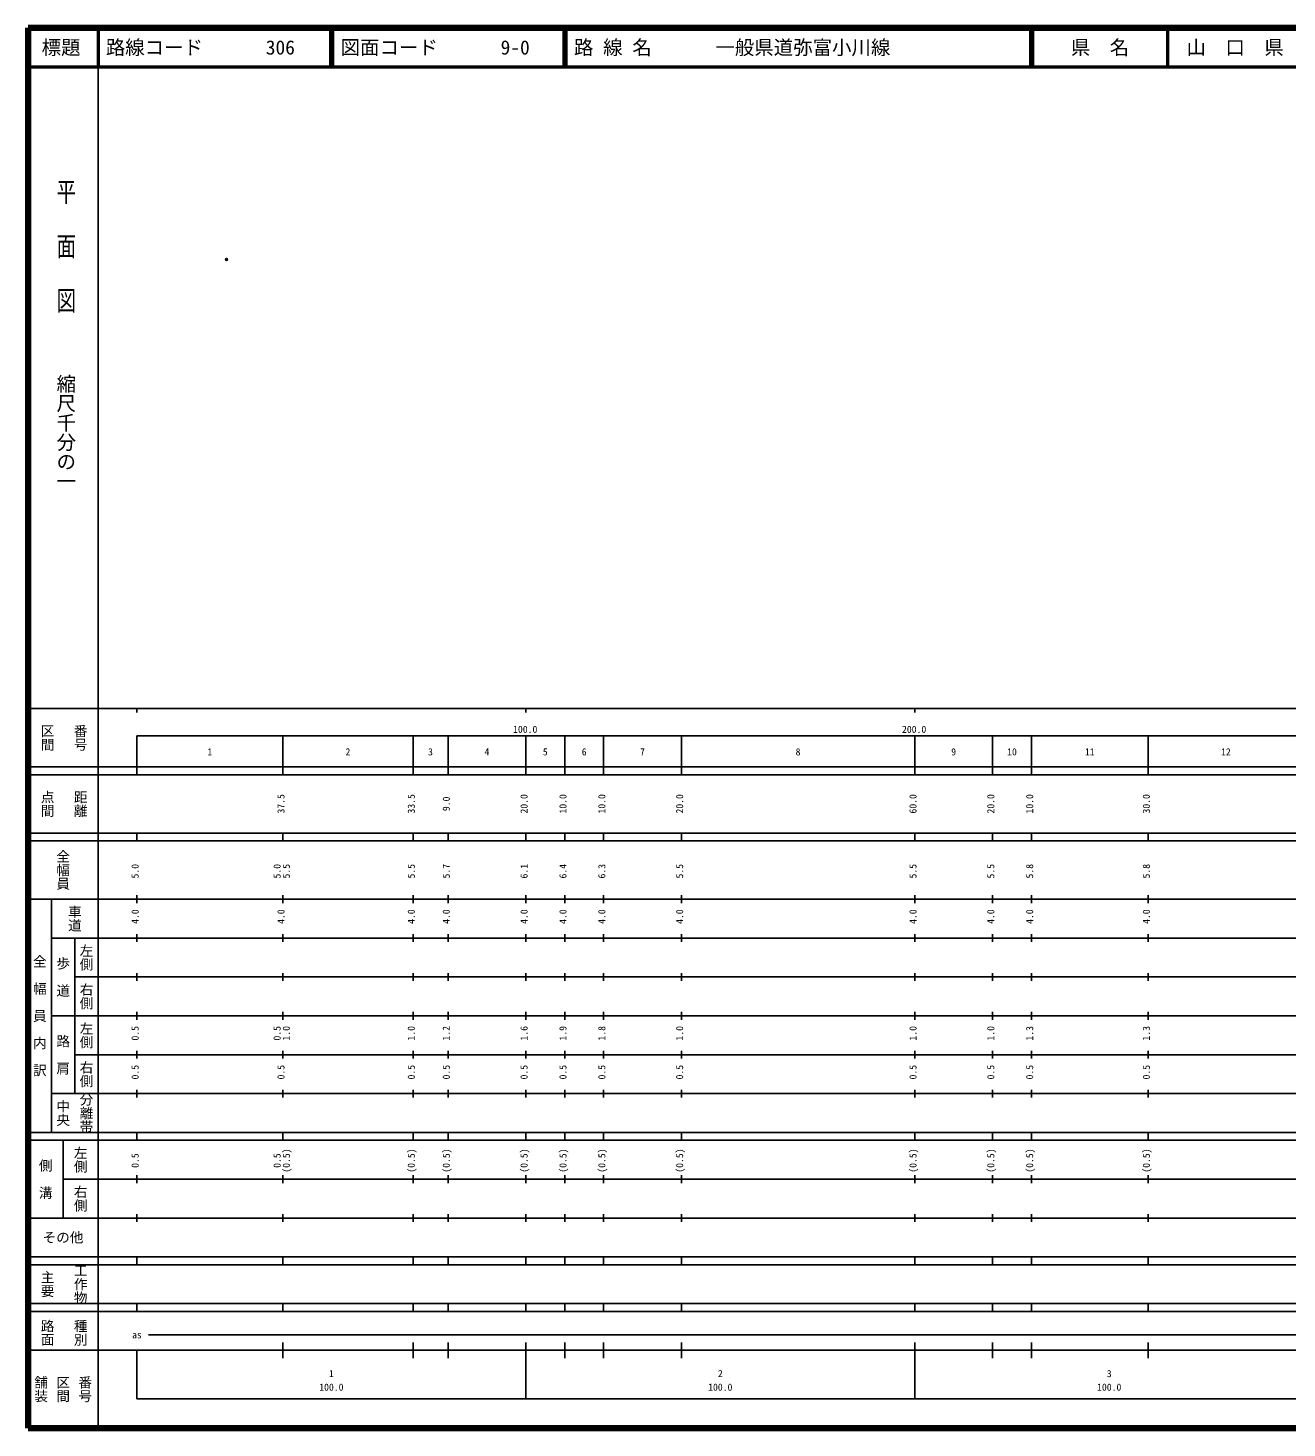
# Model space of a CAD drawing. Units: millimetres on the paper. Extents: x 40 to 680, y 20 to 380.
# Drawn here: x 40 to 363.7, y 20 to 380 of the extents above; entities that cross this region are included whole.
import ezdxf
from ezdxf.enums import TextEntityAlignment as Align

# ---------------------------------------------------------------- set-up
doc = ezdxf.new("R2010")
doc.units = ezdxf.units.MM
doc.header["$PDMODE"] = 32
doc.header["$PDSIZE"] = 0.5
doc.layers.add('M-OTRS', color=6, linetype='Continuous')
doc.layers.add('M-TTL-TXT', color=7, linetype='Continuous')
for name, color, linetype, lineweight in [('M-TTL', 2, 'Continuous', 140), ('M-TTL-BAND', 7, 'Continuous', 25), ('M-TTL-LINE', 7, 'Continuous', 50)]:
    doc.layers.add(name, color=color, linetype=linetype, lineweight=lineweight)
doc.styles.add('@ＭＳ ゴシック', font='')
doc.styles.add('ＭＳ ゴシック', font='')
doc.styles.get('@ＭＳ ゴシック').set_extended_font_data('@MS Gothic')
doc.styles.get('ＭＳ ゴシック').set_extended_font_data('MS Gothic')

msp = doc.modelspace()

# ---------------------------------------------------------------- linework, layer by layer
at = {"layer": 'M-OTRS'}
msp.add_point((91.05, 320.485), dxfattribs=at)
at = {"layer": 'M-TTL'}
for p, q in [((40, 380), (40, 20)), ((680, 380), (40, 380)), ((40, 20), (680, 20))]:
    msp.add_line(p, q, dxfattribs=at)
at = {"layer": 'M-TTL-BAND'}
for p, q in [((58, 370), (58, 20)), ((40, 205), (579, 205)), ((68, 205), (68, 204)), ((168, 205), (168, 204)), ((268, 205), (268, 204)), ((68, 198), (579, 198)), ((68, 198), (68, 188)), ((105.5, 188), (105.5, 198)), ((139, 188), (139, 198)), ((148, 188), (148, 198)), ((168, 188), (168, 198)), ((178, 188), (178, 198)), ((188, 188), (188, 198)), ((208, 188), (208, 198)), ((268, 188), (268, 198)), ((288, 188), (288, 198)), ((298, 188), (298, 198)), ((328, 188), (328, 198)), ((40, 190), (579, 190)), ((40, 188), (579, 188)), ((40, 173), (579, 173)), ((68, 171), (68, 173)), ((105.5, 171), (105.5, 173)), ((139, 171), (139, 173)), ((148, 171), (148, 173)), ((168, 171), (168, 173)), ((178, 171), (178, 173)), ((188, 171), (188, 173)), ((208, 171), (208, 173)), ((268, 171), (268, 173)), ((288, 171), (288, 173)), ((298, 171), (298, 173)), ((328, 171), (328, 173)), ((40, 171), (579, 171)), ((40, 156), (579, 156)), ((46, 96), (46, 156)), ((68, 155), (68, 157)), ((105.5, 155), (105.5, 157)), ((139, 155), (139, 157)), ((148, 155), (148, 157)), ((168, 155), (168, 157)), ((178, 155), (178, 157)), ((188, 155), (188, 157)), ((208, 155), (208, 157)), ((268, 155), (268, 157)), ((288, 155), (288, 157)), ((298, 155), (298, 157)), ((328, 155), (328, 157)), ((46, 146), (579, 146)), ((52, 146), (52, 106)), ((68, 145), (68, 147)), ((105.5, 145), (105.5, 147)), ((139, 145), (139, 147)), ((148, 145), (148, 147)), ((168, 145), (168, 147)), ((178, 145), (178, 147)), ((188, 145), (188, 147)), ((208, 145), (208, 147)), ((268, 145), (268, 147)), ((288, 145), (288, 147)), ((298, 145), (298, 147)), ((328, 145), (328, 147)), ((68, 135), (68, 137)), ((105.5, 135), (105.5, 137)), ((139, 135), (139, 137)), ((148, 135), (148, 137)), ((168, 135), (168, 137)), ((178, 135), (178, 137)), ((188, 135), (188, 137)), ((208, 135), (208, 137)), ((268, 135), (268, 137)), ((288, 135), (288, 137)), ((298, 135), (298, 137)), ((328, 135), (328, 137)), ((52, 136), (579, 136)), ((46, 126), (579, 126)), ((68, 125), (68, 127)), ((105.5, 125), (105.5, 127)), ((139, 125), (139, 127)), ((148, 125), (148, 127)), ((168, 125), (168, 127)), ((178, 125), (178, 127)), ((188, 125), (188, 127)), ((208, 125), (208, 127)), ((268, 125), (268, 127)), ((288, 125), (288, 127)), ((298, 125), (298, 127)), ((328, 125), (328, 127)), ((52, 116), (579, 116)), ((68, 115), (68, 117)), ((105.5, 115), (105.5, 117)), ((139, 115), (139, 117)), ((148, 115), (148, 117)), ((168, 115), (168, 117)), ((178, 115), (178, 117)), ((188, 115), (188, 117)), ((208, 115), (208, 117)), ((268, 115), (268, 117)), ((288, 115), (288, 117)), ((298, 115), (298, 117)), ((328, 115), (328, 117)), ((46, 106), (579, 106)), ((68, 105), (68, 107)), ((105.5, 105), (105.5, 107)), ((139, 105), (139, 107)), ((148, 105), (148, 107)), ((168, 105), (168, 107)), ((178, 105), (178, 107)), ((188, 105), (188, 107)), ((208, 105), (208, 107)), ((268, 105), (268, 107)), ((288, 105), (288, 107)), ((298, 105), (298, 107)), ((328, 105), (328, 107)), ((40, 96), (579, 96)), ((40, 94), (579, 94)), ((49, 94), (49, 74)), ((68, 94), (68, 96)), ((105.5, 94), (105.5, 96)), ((139, 94), (139, 96)), ((148, 94), (148, 96)), ((168, 94), (168, 96)), ((178, 94), (178, 96)), ((188, 94), (188, 96)), ((208, 94), (208, 96)), ((268, 94), (268, 96)), ((288, 94), (288, 96)), ((298, 94), (298, 96)), ((328, 94), (328, 96)), ((49, 84), (579, 84)), ((68, 83), (68, 85)), ((105.5, 83), (105.5, 85)), ((139, 83), (139, 85)), ((148, 83), (148, 85)), ((168, 83), (168, 85)), ((178, 83), (178, 85)), ((188, 83), (188, 85)), ((208, 83), (208, 85)), ((268, 83), (268, 85)), ((288, 83), (288, 85)), ((298, 83), (298, 85)), ((328, 83), (328, 85)), ((40, 74), (579, 74)), ((68, 73), (68, 75)), ((105.5, 73), (105.5, 75)), ((139, 73), (139, 75)), ((148, 73), (148, 75)), ((168, 73), (168, 75)), ((178, 73), (178, 75)), ((188, 73), (188, 75)), ((208, 73), (208, 75)), ((268, 73), (268, 75)), ((288, 73), (288, 75)), ((298, 73), (298, 75)), ((328, 73), (328, 75)), ((40, 64), (579, 64)), ((40, 62), (579, 62)), ((68, 62), (68, 64)), ((105.5, 62), (105.5, 64)), ((139, 62), (139, 64)), ((148, 62), (148, 64)), ((168, 62), (168, 64)), ((178, 62), (178, 64)), ((188, 62), (188, 64)), ((208, 62), (208, 64)), ((268, 62), (268, 64)), ((288, 62), (288, 64)), ((298, 62), (298, 64)), ((328, 62), (328, 64)), ((40, 52), (579, 52)), ((68, 50), (68, 52)), ((105.5, 50), (105.5, 52)), ((139, 50), (139, 52)), ((148, 50), (148, 52)), ((168, 50), (168, 52)), ((178, 50), (178, 52)), ((188, 50), (188, 52)), ((208, 50), (208, 52)), ((268, 50), (268, 52)), ((288, 50), (288, 52)), ((298, 50), (298, 52)), ((328, 50), (328, 52)), ((40, 50), (579, 50)), ((71, 44), (565, 44)), ((40, 40), (579, 40)), ((68, 40), (68, 27.5)), ((105.5, 38), (105.5, 42)), ((139, 38), (139, 42)), ((148, 38), (148, 42)), ((168, 27.5), (168, 42)), ((178, 38), (178, 42)), ((188, 38), (188, 42)), ((208, 38), (208, 42)), ((268, 27.5), (268, 42)), ((288, 38), (288, 42)), ((298, 38), (298, 42)), ((328, 38), (328, 42)), ((68, 27.5), (579, 27.5))]:
    msp.add_line(p, q, dxfattribs=at)
at = {"layer": 'M-TTL-LINE'}
for p, q in [((58, 380), (58, 370)), ((117.75, 380), (117.75, 370)), ((118.25, 380), (118.25, 370)), ((177.75, 380), (177.75, 370)), ((178.25, 380), (178.25, 370)), ((297.75, 380), (297.75, 370)), ((298.25, 380), (298.25, 370)), ((333, 380), (333, 370)), ((40, 370), (680, 370))]:
    msp.add_line(p, q, dxfattribs=at)

# ---------------------------------------------------------------- texts
at = {"layer": 'M-TTL-BAND', "style": '@ＭＳ ゴシック', "width": 1.4}
msp.add_text('平  面  図', height=3.666, rotation=270, dxfattribs=at).set_placement((49.777, 306.475), align=Align.MIDDLE_RIGHT)
at = {"layer": 'M-TTL-BAND', "style": '@ＭＳ ゴシック'}
msp.add_text('縮尺千分の一', height=3.666, rotation=270, dxfattribs=at).set_placement((49.777, 261.03), align=Align.MIDDLE_RIGHT)
for s, p in [('区間', (45, 197.5)), ('番号', (53.5, 197.5)), ('点間', (45, 180.5)), ('距離', (53.5, 180.5)), ('全幅員', (49, 163.5)), ('車道', (52, 151)), ('左側', (55, 141)), ('全\u3000幅\u3000員\u3000内\u3000訳', (43, 126)), ('歩\u3000道', (49, 136)), ('右側', (55, 131)), ('左側', (55, 121)), ('路\u3000肩', (49, 116)), ('右側', (55, 111)), ('分離帯', (55, 101)), ('中央', (49, 101)), ('左側', (53.5, 89)), ('側\u3000溝', (44.5, 84)), ('右側', (53.5, 79)), ('工作物', (53.5, 57)), ('主要', (45, 57)), ('路面', (45, 44.5)), ('種別', (53.5, 44.5)), ('舗装', (43.333, 30)), ('区間', (49, 30)), ('番号', (54.667, 30))]:
    msp.add_text(s, height=2.566, rotation=270, dxfattribs=at).set_placement(p, align=Align.MIDDLE_CENTER)
at = {"layer": 'M-TTL-BAND', "style": 'ＭＳ ゴシック'}
for s, p in [('100.0', (167.844, 198.195)), ('200.0', (267.844, 198.195)), ('1', (86.75, 192.405)), ('2', (122.25, 192.405)), ('3', (143.5, 192.405)), ('4', (158, 192.405)), ('5', (173, 192.405)), ('6', (183, 192.405)), ('7', (198, 192.405)), ('8', (238, 192.405)), ('9', (278, 192.405)), ('10', (293, 192.405)), ('11', (313, 192.405)), ('12', (348, 192.405)), ('as', (68, 42.5)), ('1', (118, 32.523)), ('2', (218, 32.523)), ('3', (318, 32.523)), ('100.0', (118, 29.033)), ('100.0', (218, 29.033)), ('100.0', (318, 29.033))]:
    msp.add_text(s, height=1.833, dxfattribs=at).set_placement(p, align=Align.BOTTOM_CENTER)
for s, p in [('37.5', (106.5, 180.5)), ('33.5', (140, 180.5)), ('9.0', (149, 180.5)), ('20.0', (169, 180.5)), ('10.0', (179, 180.5)), ('10.0', (189, 180.5)), ('20.0', (209, 180.5)), ('60.0', (269, 180.5)), ('20.0', (289, 180.5)), ('10.0', (299, 180.5)), ('30.0', (329, 180.5)), ('5.0', (69, 163.174)), ('5.0', (105.5, 163.174)), ('5.5', (107.87, 163.174)), ('5.5', (140, 163.174)), ('5.7', (149, 163.174)), ('6.1', (169, 163.174)), ('6.4', (179, 163.174)), ('6.3', (189, 163.174)), ('5.5', (209, 163.174)), ('5.5', (269, 163.174)), ('5.5', (289, 163.174)), ('5.8', (299, 163.174)), ('5.8', (329, 163.174)), ('4.0', (69, 151.5)), ('4.0', (106.5, 151.5)), ('4.0', (140, 151.5)), ('4.0', (149, 151.5)), ('4.0', (169, 151.5)), ('4.0', (179, 151.5)), ('4.0', (189, 151.5)), ('4.0', (209, 151.5)), ('4.0', (269, 151.5)), ('4.0', (289, 151.5)), ('4.0', (299, 151.5)), ('4.0', (329, 151.5)), ('0.5', (69, 121.5)), ('0.5', (105.5, 121.5)), ('1.0', (107.87, 121.5)), ('1.0', (140, 121.5)), ('1.2', (149, 121.5)), ('1.6', (169, 121.5)), ('1.9', (179, 121.5)), ('1.8', (189, 121.5)), ('1.0', (209, 121.5)), ('1.0', (269, 121.5)), ('1.0', (289, 121.5)), ('1.3', (299, 121.5)), ('1.3', (329, 121.5)), ('0.5', (69, 111.5)), ('0.5', (106.5, 111.5)), ('0.5', (140, 111.5)), ('0.5', (149, 111.5)), ('0.5', (169, 111.5)), ('0.5', (179, 111.5)), ('0.5', (189, 111.5)), ('0.5', (209, 111.5)), ('0.5', (269, 111.5)), ('0.5', (289, 111.5)), ('0.5', (299, 111.5)), ('0.5', (329, 111.5)), ('0.5', (69, 88.764)), ('0.5', (105.5, 88.764)), ('(0.5)', (107.87, 88.764)), ('(0.5)', (140, 88.764)), ('(0.5)', (149, 88.764)), ('(0.5)', (169, 88.764)), ('(0.5)', (179, 88.764)), ('(0.5)', (189, 88.764)), ('(0.5)', (209, 88.764)), ('(0.5)', (269, 88.764)), ('(0.5)', (289, 88.764)), ('(0.5)', (299, 88.764)), ('(0.5)', (329, 88.764))]:
    msp.add_text(s, height=1.833, rotation=90, dxfattribs=at).set_placement(p, align=Align.BOTTOM_CENTER)
msp.add_text('その他', height=2.566, dxfattribs=at).set_placement((49, 69), align=Align.MIDDLE_CENTER)
at = {"layer": 'M-TTL-TXT', "style": 'ＭＳ ゴシック'}
for s, p in [('標題', (48.5, 375)), ('県\u3000名', (315.625, 375)), ('山\u3000口\u3000県', (350.375, 375))]:
    msp.add_text(s, height=3.666, dxfattribs=at).set_placement(p, align=Align.MIDDLE_CENTER)
for s, p in [('路線コード', (60, 375)), ('306', (101.142, 375)), ('図面コード', (120.38, 375)), ('9-0', (161.521, 375)), ('路 線 名', (180.38, 375)), ('一般県道弥富小川線', (216.734, 375))]:
    msp.add_text(s, height=3.666, dxfattribs=at).set_placement(p, align=Align.MIDDLE_LEFT)

doc.saveas('drawing.dxf')
